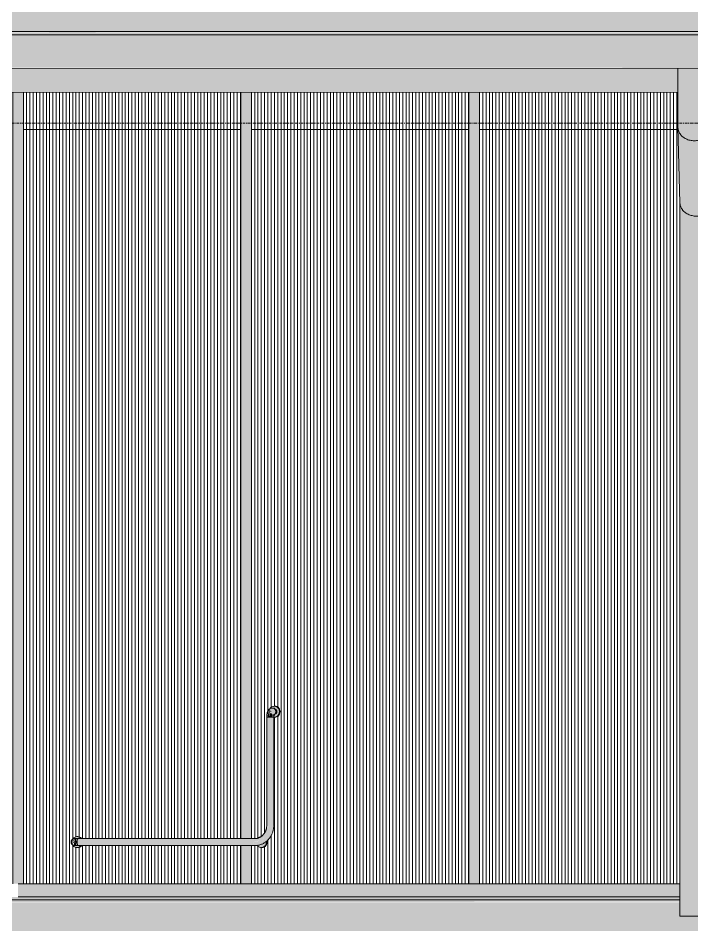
# Model space of a CAD drawing. Header units: millimetres. Extents: x -2361666 to -2009843, y -375 to 29863.
# Drawn here: x -2198443 to -2195371, y 11543 to 15679 of the extents above; entities that cross this region are included whole.
import ezdxf

# ---------------------------------------------------------------- set-up
doc = ezdxf.new("R2010")
doc.units = ezdxf.units.MM
doc.linetypes.add('AEC_Center', pattern=[24, 12, -4, 4, -4])
for name, color, linetype, lineweight in [('A-FLOR-LEVL', 51, 'Continuous', 5), ('A-GENM', 13, 'Continuous', 5), ('A-GLAZ-CURT', 52, 'Continuous', 5), ('A-GLAZ-CWMG', 51, 'Continuous', 5), ('A-ROOF', 132, 'Continuous', 5), ('P-SANR-FIXT', 6, 'Continuous', 5), ('Q-SPCQ', 91, 'Continuous', 5), ('S-BEAM', 12, 'Continuous', 5)]:
    doc.layers.add(name, color=color, linetype=linetype, lineweight=lineweight)

# ---------------------------------------------------------------- blocks, each defined once
blk = doc.blocks.new('Downpipe - L Spreader - Default-V184-SOUTH EAST - PART A')
at = {"layer": 'P-SANR-FIXT'}
for points in [[(-955941.2, 15119.5), (-955913.1, 15124.6), (-955895.4, 15133.2), (-955888, 15137.9), (-955876, 15151), (-955867.7, 15170.5), (-955865.8, 15182.4), (-955867.6, 15449.3), (-956015.8, 15449.3), (-956014, 15170.5), (-956012.4, 15164.1), (-956004.1, 15148.9), (-955994.1, 15137.9), (-955969.5, 15124.8), (-955951.3, 15120.6)], [(-955931.9, 14775.7), (-955903.6, 14780.9), (-955888, 14788.2), (-955876, 14797.1), (-955865.8, 14809.1), (-955859.2, 14822.3), (-955856.6, 14838.6), (-955867.7, 15170.5), (-955869.5, 15164.1), (-955880, 15146.7), (-955895.4, 15133.2), (-955912.5, 15124.8), (-955931.9, 15120.5), (-955941.2, 15119.5), (-955969.5, 15124.8), (-955984.8, 15132), (-955996.7, 15140.8), (-956006.6, 15152.3), (-956014, 15170.5), (-956015.3, 15164.1), (-956004.1, 14822.3), (-955994.1, 14804.2), (-955978.6, 14790), (-955960.6, 14781), (-955951.3, 14777.8)], [(-956006.6, 11582.4), (-955856.6, 11582.4), (-955856.6, 14838.6), (-955859.2, 14822.3), (-955868.4, 14805.3), (-955880, 14793.3), (-955903.6, 14780.9), (-955921.7, 14776.8), (-955941.2, 14776.7), (-955960.6, 14781), (-955969.5, 14784.2), (-955984.8, 14794.1), (-955996.7, 14807.1), (-956004.1, 14822.3), (-956006.6, 14838.6), (-956006.6, 11640.3)]]:
    blk.add_hatch(color=256, dxfattribs=at).paths.add_polyline_path(points)
for p, q in [((-956015.8, 15449.6), (-956015.8, 15182.1)), ((-955865.8, 15182.7), (-955865.8, 15449.6)), ((-956015.8, 15180.7), (-956006.5, 14836.9)), ((-955856.6, 14840.3), (-955865.8, 15184.1)), ((-956006.6, 14838.3), (-956006.6, 11582.4)), ((-955856.6, 11582.4), (-955856.6, 14838.9)), ((-956006.6, 11582.4), (-955856.6, 11582.4))]:
    blk.add_line(p, q, dxfattribs=at)
for points in [[(-955865.8, 15182.4), (-955865.8, 15179.7), (-955866.3, 15174.2), (-955868.2, 15166.1), (-955871.4, 15158.3), (-955875.1, 15152.1), (-955878.6, 15147.4), (-955882.4, 15143), (-955887.9, 15137.8), (-955895.3, 15132.4), (-955903.5, 15127.8), (-955912.3, 15124.1), (-955924.8, 15120.6), (-955941.2, 15118.8), (-955960.8, 15120.9), (-955976, 15126.2), (-955986.9, 15132.4), (-955994.2, 15137.8), (-955999.6, 15143), (-956003.4, 15147.4), (-956006.8, 15152.1), (-956010.4, 15158.3), (-956013.5, 15166.1), (-956015.4, 15174.2), (-956015.8, 15179.7), (-956015.8, 15182.4)], [(-955856.6, 14838.6), (-955856.6, 14835.8), (-955857, 14830.2), (-955859, 14822.3), (-955862.2, 14814.4), (-955865.9, 14808.2), (-955869.4, 14803.6), (-955873.2, 14799.1), (-955878.6, 14794), (-955886.1, 14788.5), (-955894.3, 14783.9), (-955903.1, 14780.3), (-955915.6, 14776.7), (-955931.9, 14774.9), (-955951.5, 14777.1), (-955966.8, 14782.4), (-955977.6, 14788.5), (-955985, 14794), (-955990.4, 14799.1), (-955994.2, 14803.6), (-955997.6, 14808.2), (-956001.2, 14814.4), (-956004.3, 14822.3), (-956006.2, 14830.2), (-956006.6, 14835.8), (-956006.6, 14838.6)]]:
    blk.add_open_spline(points, degree=3, knots=[0, 0, 0, 0, 0.041667, 0.083333, 0.125, 0.166667, 0.1875, 0.208333, 0.25, 0.291667, 0.333333, 0.375, 0.416667, 0.5, 0.583333, 0.666667, 0.708333, 0.75, 0.791667, 0.8125, 0.833333, 0.875, 0.916667, 0.958333, 1, 1, 1, 1], dxfattribs=at)
blk.add_open_spline([(-955856.6, 14840.3), (-955856.6, 14839.9), (-955856.6, 14839.4), (-955856.6, 14838.9)], degree=3, dxfattribs=at)
blk = doc.blocks.new('MulticellPanel_Polycarbonate_Danpal_1040w - Opal-V240-SOUTH EAST - PART A')
at = {"layer": 'A-GENM'}
h = blk.add_hatch(dxfattribs=at)
h.set_pattern_fill('FP_126', color=256, style=0, pattern_type=2)
h.set_pattern_definition([(90, (-956424.266, 13427.169), (-15, 9e-16), [])])
h.paths.add_polyline_path([(-956920, 11730.5), (-956006.6, 11730.5), (-956006.6, 14838.6), (-956015.9, 15170.5), (-956920, 15170.5), (-956920, 11860.5)])
blk.add_line((-956920, 15170.5), (-956015.4, 15170.5), dxfattribs=at)
blk = doc.blocks.new('MulticellPanel_Polycarbonate_Danpal_1040w - Opal-V241-SOUTH EAST - PART A')
at = {"layer": 'A-GENM'}
h = blk.add_hatch(dxfattribs=at)
h.set_pattern_fill('FP_127', color=256, style=0, pattern_type=2)
h.set_pattern_definition([(90, (-957464.266, 13427.169), (-15, 9e-16), [])])
h.paths.add_polyline_path([(-957190.6, 11730.5), (-956968.6, 11730.5), (-956968.6, 15170.5), (-957960, 15170.5), (-957960, 11936.5), (-957932.4, 11938.4), (-957920, 11944.6), (-957913.7, 11946.4), (-957902.3, 11958), (-957895.7, 11969.7), (-957891.7, 11983), (-957890.8, 11995.5), (-957889.2, 12490.5), (-957886.9, 12490.5), (-957885.8, 12504.6), (-957883, 12511), (-957882.2, 12507), (-957879.4, 12511), (-957879.4, 12521.9), (-957877, 12528), (-957868.4, 12537.1), (-957862.7, 12539.6), (-957850.5, 12539.6), (-957844.8, 12537.1), (-957836.1, 12528), (-957833.7, 12521.3), (-957834.6, 12507.5), (-957839.9, 12497.8), (-957850.5, 12491.3), (-957858.8, 12490.5), (-957859.7, 11995.5), (-957865, 11961.9), (-957875.9, 11942.9), (-957890.5, 11926.7), (-957893.3, 11922.4), (-957893.3, 11914), (-957895.7, 11908), (-957904.3, 11898.8), (-957910, 11896.3), (-957923.2, 11896.8), (-957928, 11898.8), (-957936.6, 11906), (-957960, 11904.5), (-957960, 11730.5), (-957679, 11730.5)])
h.paths.add_polyline_path([(-957912.7, 11944.6), (-957908.4, 11946.8), (-957910, 11946.3)])
h.paths.add_polyline_path([(-957870.3, 12490.5), (-957868.4, 12491.5), (-957870.5, 12494), (-957871.8, 12490.5)])
blk.add_line((-957960, 15170.5), (-956968.6, 15170.5), dxfattribs=at)
blk = doc.blocks.new('MulticellPanel_Polycarbonate_Danpal_1040w - Premium Purple-V242-SOUTH EAST - PART A')
at = {"layer": 'A-GENM'}
h = blk.add_hatch(dxfattribs=at)
h.set_pattern_fill('FP_128', color=256, style=0, pattern_type=2)
h.set_pattern_definition([(90, (-958504.266, 13427.169), (-15, 9e-16), [])])
h.paths.add_polyline_path([(-958008.6, 11730.5), (-958008.6, 11904.5), (-958739, 11902.8), (-958750.4, 11896.2), (-958761.9, 11896.3), (-958772.5, 11902.8), (-958778.6, 11914), (-958778.6, 11926.9), (-958772.5, 11938.2), (-958761.9, 11944.6), (-958748.8, 11944.2), (-958739, 11938.2), (-958735.3, 11936.5), (-958008.6, 11936.5), (-958008.6, 15170.5), (-959000, 15170.5), (-959000, 11730.5), (-958167.5, 11730.5)])
h.paths.add_polyline_path([(-958755.8, 11904.5), (-958755.8, 11906.6), (-958755.6, 11908.8), (-958758.3, 11908.9), (-958761.8, 11909.2), (-958762.5, 11912), (-958767.5, 11910.5), (-958761.9, 11906), (-958759.7, 11905)])
h.paths.add_polyline_path([(-958754.9, 11909.5), (-958755.6, 11912.4), (-958758.3, 11910.7), (-958755.1, 11909.5)])
h.paths.add_polyline_path([(-958770.4, 11916.5), (-958767.6, 11920.5), (-958770.9, 11920.5), (-958770.4, 11916.8)])
h.paths.add_polyline_path([(-958763.7, 11928.8), (-958759.7, 11926.4), (-958754.4, 11930.8), (-958754.9, 11934.3), (-958765.7, 11932.4), (-958763.3, 11932), (-958761.8, 11930.9), (-958763.3, 11929.2)])
h.paths.add_polyline_path([(-958770.6, 11923), (-958766.5, 11930.2), (-958768.7, 11928.8), (-958770.4, 11924.6)])
blk.add_line((-959000, 15170.5), (-958008.6, 15170.5), dxfattribs=at)
blk = doc.blocks.new('Rectangular Mullion - Frame_Framed Facade_Danpal_DPANMF BT1-V263-SOUTH EAST - PART A')
at = {"layer": 'A-GLAZ-CWMG'}
blk.add_hatch(color=256, dxfattribs=at).paths.add_polyline_path([(-956661.6, 11670.5), (-956006.6, 11670.5), (-956006.6, 11730.5), (-956944.3, 11730.5), (-956944.3, 11670.5), (-956664.2, 11670.5)])
for p, q in [((-956944.3, 11730.5), (-956006.5, 11730.5)), ((-956944.3, 11670.5), (-956006.5, 11670.5))]:
    blk.add_line(p, q, dxfattribs=at)
blk = doc.blocks.new('Rectangular Mullion - Frame_Framed Facade_Danpal_DPANMF BT1-V225-SOUTH EAST - PART A')
at = {"layer": 'A-GLAZ-CWMG'}
blk.add_hatch(color=256, dxfattribs=at).paths.add_polyline_path([(-916284.3, 11670.5), (-915344.3, 11670.5), (-915344.3, 11730.5), (-916384.3, 11730.5), (-916384.3, 11670.5), (-916375.4, 11670.5)])
for p, q in [((-916384.3, 11730.5), (-915344.3, 11730.5)), ((-916384.3, 11670.5), (-915344.3, 11670.5))]:
    blk.add_line(p, q, dxfattribs=at)
blk = doc.blocks.new('Rectangular Mullion - Mullion_FramedFacade_Danpal_DPAEC50-2881307-SOUTH EAST - PART A')
at = {"layer": 'A-GLAZ-CWMG'}
blk.add_hatch(color=256, dxfattribs=at).paths.add_polyline_path([(-915335.4, 11730.5), (-915320, 11730.5), (-915320, 15170.5), (-915368.6, 15170.5), (-915368.6, 11730.5), (-915344.3, 11730.5)])
for p, q in [((-915368.6, 11730.5), (-915368.6, 15170.5)), ((-915320, 15170.5), (-915320, 11730.5))]:
    blk.add_line(p, q, dxfattribs=at)
blk = doc.blocks.new('Rectangular Mullion - Mullion_FramedFacade_Danpal_DPAEC50-V271-SOUTH EAST - PART A')
at = {"layer": 'A-GLAZ-CWMG'}
h = blk.add_hatch(color=256, dxfattribs=at)
h.paths.add_polyline_path([(-957975.4, 11730.5), (-957960, 11730.5), (-957960, 11904.5), (-958008.6, 11904.5), (-958008.6, 11730.5), (-957984.3, 11730.5)])
h.paths.add_polyline_path([(-957960, 11936.5), (-957960, 15170.5), (-958008.6, 15170.5), (-958008.6, 11936.5), (-957975.4, 11936.5)])
for p, q in [((-958008.6, 11936.4), (-958008.6, 15170.5)), ((-957960, 15170.5), (-957960, 11936.5)), ((-958008.6, 11730.5), (-958008.6, 11904.5)), ((-957960, 11904.5), (-957960, 11730.5))]:
    blk.add_line(p, q, dxfattribs=at)
blk = doc.blocks.new('A_SPECIALTY_GRABRAIL_PWD 90DEG - PWD-90DEG-DISCONTINUOUS BACKRAIL-1272208-SOUTH EAST - PART A')
at = {"layer": 'Q-SPCQ'}
h = blk.add_hatch(color=256, dxfattribs=at)
h.paths.add_polyline_path([(-958755.8, 11895.5), (-958743.9, 11898.8), (-958740.6, 11904.5), (-958763.3, 11906.6), (-958773.9, 11914.3), (-958770.6, 11917.8), (-958770.1, 11925.4), (-958765.7, 11932.4), (-958759.7, 11935.9), (-958739.7, 11936.5), (-958739, 11938.2), (-958749.6, 11944.6), (-958761.9, 11944.6), (-958772.5, 11938.2), (-958778.6, 11926.9), (-958778.6, 11914), (-958772.5, 11902.8), (-958761.9, 11896.3)])
h.paths.add_polyline_path([(-957910, 11896.3), (-957904.1, 11899.1), (-957895.7, 11908), (-957893.3, 11917.8), (-957895.2, 11923.2), (-957911.3, 11913.4), (-957932.9, 11904), (-957923.2, 11896.8), (-957922.3, 11896.3)])
h.paths.add_polyline_path([(-957934.5, 11935.1), (-957916.9, 11944.6), (-957924.4, 11943.3), (-957934.5, 11935.2)])
h.paths.add_polyline_path([(-957871, 12507), (-957874, 12512.1), (-957871.8, 12511.8), (-957871, 12507.1)])
h.paths.add_polyline_path([(-957862.7, 12491.3), (-957850.5, 12491.3), (-957839.4, 12498.7), (-957833.7, 12509), (-957833.7, 12521.9), (-957839.9, 12531.9), (-957844.8, 12537.1), (-957850.5, 12539.6), (-957862.7, 12539.6), (-957868.4, 12537.1), (-957877, 12528), (-957879.4, 12521.3), (-957878, 12510.6), (-957874.9, 12505.9), (-957866.8, 12506.3), (-957864.4, 12499.6), (-957866.8, 12497.8), (-957864.3, 12492.3)])
h.paths.add_polyline_path([(-957849, 12501.6), (-957859.1, 12501.6), (-957853.6, 12507.5), (-957851.5, 12515.5), (-957853.6, 12523.5), (-957856, 12529.3), (-957849, 12529.3), (-957842.6, 12521.3), (-957841.8, 12513), (-957843.5, 12507.5), (-957845.9, 12504.2)])
h.paths.add_polyline_path([(-957872.2, 12514.5), (-957874.9, 12519.3), (-957871, 12519.6), (-957868.6, 12517.2), (-957871.8, 12514.8)])
for points in [[(-957883.6, 11995.5), (-957880, 11995.5), (-957880, 12490.5), (-957890.8, 12490.5), (-957889.2, 11995.5), (-957883.8, 11995.5)], [(-957880, 12490.5), (-957880, 12509.2), (-957882.2, 12507), (-957884.1, 12510.1), (-957887.3, 12497.2), (-957886.9, 12490.5), (-957883.8, 12490.5)], [(-957858.8, 11995.5), (-957859.7, 12490.5), (-957880, 12490.5), (-957880, 11995.5), (-957859.7, 11995.5)], [(-957856, 12501.6), (-957846.6, 12503.5), (-957843.5, 12507.5), (-957841.4, 12515.5), (-957843.5, 12523.5), (-957849, 12529.3), (-957859.1, 12529.3), (-957852.7, 12521.3), (-957851.7, 12514.1), (-957853.6, 12507.5), (-957859.1, 12501.6)], [(-957947.1, 11905), (-957923.2, 11908.6), (-957900.8, 11918.9), (-957879.6, 11937.9), (-957865.4, 11961), (-957861.8, 11973.1), (-957861.8, 11995.5), (-957880, 11995.5), (-957886.9, 11964.4), (-957904.3, 11940), (-957929.5, 11925), (-957950.9, 11919.8), (-957948.3, 11906.6)], [(-958768.9, 11920.5), (-958755.6, 11920.5), (-958755.6, 11928.2), (-958762.1, 11926), (-958764.1, 11928.5), (-958770.9, 11920.5), (-958769.9, 11920.5)], [(-958763.7, 11928.8), (-958763.3, 11932), (-958766.5, 11930.2)], [(-957993.1, 11920.5), (-957950.9, 11920.5), (-957948.3, 11934.3), (-957949.4, 11936.5), (-958753, 11934.3), (-958755.4, 11924.6), (-958755.6, 11920.5), (-958008.6, 11920.5)], [(-958754.3, 11930.6), (-958755.6, 11934.3), (-958755.6, 11932.1), (-958754.4, 11930.8)], [(-957949.4, 11904.5), (-957948.3, 11906.6), (-957950.7, 11916.3), (-957950.9, 11920.5), (-958755.6, 11920.5), (-958753, 11906.6), (-958750.4, 11904.5), (-957950.2, 11904.5)], [(-958754, 11906.6), (-958753.9, 11908.8), (-958755.8, 11908.7), (-958754.9, 11906.6)]]:
    blk.add_hatch(color=256, dxfattribs=at).paths.add_polyline_path(points)
h = blk.add_hatch(color=256, dxfattribs=at)
h.paths.add_polyline_path([(-957871, 12507), (-957874, 12512.1), (-957874.9, 12511.1), (-957871.5, 12507.5)])
h.paths.add_polyline_path([(-957880, 12490.5), (-957871.5, 12491.3), (-957870.3, 12494.7), (-957866.8, 12490.5), (-957865.1, 12492.8), (-957866.4, 12498.1), (-957864.4, 12501.8), (-957868.4, 12507.1), (-957875.9, 12507.5), (-957878.2, 12511), (-957879.9, 12491.3)])
h.paths.add_polyline_path([(-957872.2, 12514.5), (-957868.6, 12517.2), (-957872.6, 12521.2), (-957874.9, 12517.5), (-957872.6, 12515)])
h = blk.add_hatch(color=256, dxfattribs=at)
h.paths.add_polyline_path([(-957950.9, 11920.5), (-957919.6, 11929.2), (-957899.9, 11944.6), (-957894.1, 11953.6), (-957886.9, 11964.4), (-957885.4, 11966.8), (-957885.4, 11973.9), (-957883.5, 11977.2), (-957881.7, 11995.5), (-957890.5, 11995.5), (-957893.6, 11974.9), (-957902.3, 11958), (-957913.7, 11946.4), (-957929, 11937.6), (-957933, 11937.9), (-957948.3, 11934.3), (-957950.7, 11924.6)])
h.paths.add_polyline_path([(-957914.8, 11940.9), (-957912.7, 11944.6), (-957913.9, 11941.7)])
h = blk.add_hatch(color=256, dxfattribs=at)
h.paths.add_polyline_path([(-958761.9, 11908.8), (-958758.3, 11910.7), (-958760.9, 11911.7), (-958761.9, 11908.8)])
h.paths.add_polyline_path([(-958754.9, 11912.5), (-958756.4, 11917), (-958762.5, 11920.5), (-958768.9, 11918.5), (-958769.9, 11913.4), (-958765.4, 11914), (-958762.5, 11915.7), (-958755.2, 11912.6)])
h = blk.add_hatch(color=256, dxfattribs=at)
h.paths.add_polyline_path([(-958760.9, 11911.7), (-958758.5, 11914), (-958762.5, 11915.7), (-958765.5, 11912.5), (-958761.9, 11911.8)])
h.paths.add_polyline_path([(-958755.4, 11916.3), (-958755.6, 11920.5), (-958761.8, 11920.3), (-958755.6, 11916.4)])
for p, q in [((-957853.3, 12531.5), (-957866.7, 12531.5)), ((-957853.3, 12540.5), (-957856.6, 12540.5)), ((-957890.8, 12490.5), (-957890.8, 11995.5)), ((-957890.8, 12490.5), (-957880, 12490.5)), ((-957880, 12490.5), (-957890.8, 12490.5)), ((-957880, 12490.5), (-957858.8, 12490.5)), ((-957858.8, 12490.5), (-957880, 12490.5)), ((-957866.7, 12499.5), (-957853.3, 12499.5)), ((-957858.8, 11995.5), (-957858.8, 12490.5)), ((-957856.6, 12490.5), (-957853.3, 12490.5)), ((-958752.5, 11936.5), (-958765.9, 11936.5)), ((-958755.8, 11936.5), (-958765.9, 11936.5)), ((-958752.5, 11945.5), (-958755.8, 11945.5)), ((-957945.7, 11936.5), (-958750.4, 11936.5)), ((-958765.9, 11904.5), (-958752.5, 11904.5)), ((-958765.9, 11904.5), (-958755.8, 11904.5)), ((-958755.8, 11895.5), (-958752.5, 11895.5)), ((-958750.4, 11904.5), (-957945.7, 11904.5)), ((-957916.1, 11895.5), (-957912.9, 11895.5))]:
    blk.add_line(p, q, dxfattribs=at)
at = {"layer": 'Q-SPCQ', "flags": 128}
for points in [[(-957866.7, 12531.5), (-957868.9, 12531.3), (-957871.1, 12530.9), (-957873.2, 12530.3), (-957875.1, 12529.5), (-957876.7, 12528.6), (-957878.2, 12527.5), (-957879.5, 12526.5), (-957880.6, 12525.4), (-957881.6, 12524.3), (-957882.5, 12523.3), (-957883.3, 12522.2), (-957884, 12521.1), (-957884.6, 12520.1), (-957885.2, 12519), (-957885.7, 12518), (-957886.2, 12516.9), (-957886.6, 12515.9), (-957887, 12514.8), (-957887.4, 12513.8), (-957887.8, 12512.7), (-957888.1, 12511.6), (-957888.4, 12510.6), (-957888.7, 12509.5), (-957888.9, 12508.4), (-957889.2, 12507.3), (-957889.4, 12506.1), (-957889.6, 12505), (-957889.8, 12503.9), (-957890, 12502.7), (-957890.1, 12501.5), (-957890.3, 12500.4), (-957890.4, 12499.2), (-957890.5, 12498), (-957890.6, 12496.8), (-957890.7, 12495.6), (-957890.7, 12494.4), (-957890.8, 12493.2), (-957890.8, 12492), (-957890.8, 12490.8), (-957890.8, 12490.5)], [(-957856.8, 12504.3), (-957856.8, 12504.2), (-957856.9, 12504.1), (-957856.9, 12504), (-957857, 12503.8), (-957857.1, 12503.5), (-957857.2, 12503.1), (-957857.3, 12502.8), (-957857.5, 12502.3), (-957857.6, 12501.9), (-957857.7, 12501.4), (-957857.8, 12500.8), (-957857.9, 12500.3), (-957858.1, 12499.6), (-957858.2, 12499), (-957858.3, 12498.4), (-957858.4, 12497.7), (-957858.4, 12497), (-957858.5, 12496.2), (-957858.6, 12495.5), (-957858.7, 12494.8), (-957858.7, 12494), (-957858.7, 12493.2), (-957858.8, 12492.4), (-957858.8, 12491.6), (-957858.8, 12490.9), (-957858.8, 12490.5)], [(-957945.7, 11904.5), (-957942.2, 11904.5), (-957938.7, 11904.8), (-957935.2, 11905.1), (-957931.7, 11905.7), (-957928.3, 11906.3), (-957924.9, 11907.1), (-957921.5, 11908.1), (-957918.1, 11909.2), (-957914.8, 11910.4), (-957911.6, 11911.8), (-957908.4, 11913.3), (-957905.3, 11914.9), (-957902.2, 11916.7), (-957899.2, 11918.6), (-957896.3, 11920.6), (-957893.5, 11922.7), (-957890.7, 11925), (-957888.1, 11927.4), (-957885.5, 11929.8), (-957883.1, 11932.4), (-957880.7, 11935.1), (-957878.5, 11937.8), (-957876.3, 11940.7), (-957874.3, 11943.6), (-957872.4, 11946.6), (-957870.6, 11949.7), (-957868.9, 11952.9), (-957867.3, 11956.1), (-957865.9, 11959.4), (-957864.6, 11962.8), (-957863.4, 11966.2), (-957862.4, 11969.6), (-957861.5, 11973.1), (-957860.7, 11976.6), (-957860, 11980.2), (-957859.5, 11983.7), (-957859.2, 11987.3), (-957858.9, 11990.9), (-957858.8, 11994.5), (-957858.8, 11995.5)], [(-957890.8, 11995.5), (-957890.8, 11993.1), (-957891, 11990.7), (-957891.2, 11988.3), (-957891.5, 11985.9), (-957891.9, 11983.6), (-957892.4, 11981.3), (-957893, 11978.9), (-957893.7, 11976.7), (-957894.4, 11974.4), (-957895.3, 11972.2), (-957896.2, 11970), (-957897.2, 11967.9), (-957898.2, 11965.8), (-957899.4, 11963.8), (-957900.6, 11961.8), (-957901.9, 11959.9), (-957903.3, 11958), (-957904.7, 11956.2), (-957906.2, 11954.5), (-957907.8, 11952.8), (-957909.4, 11951.2), (-957911.1, 11949.7), (-957912.8, 11948.3), (-957914.6, 11946.9), (-957916.4, 11945.6), (-957918.3, 11944.4), (-957920.2, 11943.3), (-957922.1, 11942.2), (-957924.1, 11941.2), (-957926.1, 11940.4), (-957928.1, 11939.6), (-957930.2, 11938.9), (-957932.3, 11938.3), (-957934.4, 11937.7), (-957936.5, 11937.3), (-957938.7, 11937), (-957940.8, 11936.7), (-957943, 11936.5), (-957945.1, 11936.5), (-957945.7, 11936.5)], [(-958783.2, 11920.5), (-958783.2, 11921.1), (-958783.2, 11921.8), (-958783.1, 11922.4), (-958783, 11923), (-958782.9, 11923.7), (-958782.8, 11924.3), (-958782.6, 11924.9), (-958782.4, 11925.5), (-958782.2, 11926.1), (-958781.9, 11926.7), (-958781.7, 11927.3), (-958781.4, 11927.9), (-958781.1, 11928.4), (-958780.8, 11929), (-958780.4, 11929.5), (-958780, 11930), (-958779.7, 11930.5), (-958779.2, 11931), (-958778.8, 11931.5), (-958778.4, 11932), (-958777.9, 11932.4), (-958777.4, 11932.8), (-958776.9, 11933.2), (-958776.4, 11933.6), (-958775.9, 11933.9), (-958775.3, 11934.3), (-958774.8, 11934.6), (-958774.2, 11934.9), (-958773.6, 11935.1), (-958773, 11935.4), (-958772.4, 11935.6), (-958771.8, 11935.8), (-958771.2, 11936), (-958770.6, 11936.1), (-958769.9, 11936.2), (-958769.3, 11936.3), (-958768.7, 11936.4), (-958768, 11936.5), (-958767.4, 11936.5), (-958767.2, 11936.5)], [(-958783.2, 11920.5), (-958783.2, 11921.1), (-958783.2, 11921.8), (-958783.1, 11922.4), (-958783, 11923), (-958782.9, 11923.7), (-958782.8, 11924.3), (-958782.6, 11924.9), (-958782.4, 11925.5), (-958782.2, 11926.1), (-958781.9, 11926.7), (-958781.7, 11927.3), (-958781.4, 11927.9), (-958781.1, 11928.4), (-958780.8, 11929), (-958780.4, 11929.5), (-958780, 11930), (-958779.7, 11930.5), (-958779.2, 11931), (-958778.8, 11931.5), (-958778.4, 11932), (-958777.9, 11932.4), (-958777.4, 11932.8), (-958776.9, 11933.2), (-958776.4, 11933.6), (-958775.9, 11933.9), (-958775.3, 11934.3), (-958774.8, 11934.6), (-958774.2, 11934.9), (-958773.6, 11935.1), (-958773, 11935.4), (-958772.4, 11935.6), (-958771.8, 11935.8), (-958771.2, 11936), (-958770.6, 11936.1), (-958769.9, 11936.2), (-958769.3, 11936.3), (-958768.7, 11936.4), (-958768, 11936.5), (-958767.4, 11936.5), (-958767.2, 11936.5)], [(-958767.2, 11904.5), (-958767.9, 11904.5), (-958768.5, 11904.5), (-958769.1, 11904.6), (-958769.8, 11904.7), (-958770.4, 11904.8), (-958771, 11904.9), (-958771.6, 11905.1), (-958772.2, 11905.3), (-958772.8, 11905.5), (-958773.4, 11905.7), (-958774, 11906), (-958774.6, 11906.3), (-958775.2, 11906.6), (-958775.7, 11906.9), (-958776.2, 11907.3), (-958776.8, 11907.6), (-958777.3, 11908), (-958777.8, 11908.4), (-958778.2, 11908.9), (-958778.7, 11909.3), (-958779.1, 11909.8), (-958779.5, 11910.3), (-958779.9, 11910.8), (-958780.3, 11911.3), (-958780.7, 11911.8), (-958781, 11912.4), (-958781.3, 11912.9), (-958781.6, 11913.5), (-958781.9, 11914.1), (-958782.1, 11914.7), (-958782.3, 11915.3), (-958782.5, 11915.9), (-958782.7, 11916.5), (-958782.9, 11917.1), (-958783, 11917.8), (-958783.1, 11918.4), (-958783.1, 11919), (-958783.2, 11919.7), (-958783.2, 11920.3), (-958783.2, 11920.5)], [(-958767.2, 11904.5), (-958767.9, 11904.5), (-958768.5, 11904.5), (-958769.1, 11904.6), (-958769.8, 11904.7), (-958770.4, 11904.8), (-958771, 11904.9), (-958771.6, 11905.1), (-958772.2, 11905.3), (-958772.8, 11905.5), (-958773.4, 11905.7), (-958774, 11906), (-958774.6, 11906.3), (-958775.2, 11906.6), (-958775.7, 11906.9), (-958776.2, 11907.3), (-958776.8, 11907.6), (-958777.3, 11908), (-958777.8, 11908.4), (-958778.2, 11908.9), (-958778.7, 11909.3), (-958779.1, 11909.8), (-958779.5, 11910.3), (-958779.9, 11910.8), (-958780.3, 11911.3), (-958780.7, 11911.8), (-958781, 11912.4), (-958781.3, 11912.9), (-958781.6, 11913.5), (-958781.9, 11914.1), (-958782.1, 11914.7), (-958782.3, 11915.3), (-958782.5, 11915.9), (-958782.7, 11916.5), (-958782.9, 11917.1), (-958783, 11917.8), (-958783.1, 11918.4), (-958783.1, 11919), (-958783.2, 11919.7), (-958783.2, 11920.3), (-958783.2, 11920.5)], [(-958767.2, 11936.5), (-958767.2, 11936.5), (-958767.1, 11936.5), (-958767, 11936.5), (-958766.9, 11936.5), (-958766.7, 11936.5), (-958766.5, 11936.5), (-958766.2, 11936.5), (-958765.9, 11936.5), (-958765.9, 11936.5)], [(-958750.4, 11936.5), (-958751.3, 11936.5), (-958752.2, 11936.5), (-958753.1, 11936.5), (-958754, 11936.5), (-958754.9, 11936.5), (-958755.7, 11936.5), (-958756.6, 11936.5), (-958757.4, 11936.5), (-958758.2, 11936.5), (-958758.9, 11936.5), (-958759.6, 11936.5), (-958760.3, 11936.5), (-958761, 11936.5), (-958761.7, 11936.5), (-958762.3, 11936.5), (-958762.9, 11936.5), (-958763.4, 11936.5), (-958763.9, 11936.5), (-958764.4, 11936.5), (-958764.8, 11936.5), (-958765.2, 11936.5), (-958765.6, 11936.5), (-958766, 11936.5), (-958766.2, 11936.5), (-958766.5, 11936.5), (-958766.7, 11936.5), (-958766.9, 11936.5), (-958767, 11936.5), (-958767.1, 11936.5), (-958767.2, 11936.5), (-958767.2, 11936.5)], [(-958767.2, 11936.5), (-958767.2, 11936.5), (-958767.1, 11936.5), (-958767, 11936.5), (-958766.9, 11936.5), (-958766.7, 11936.5), (-958766.5, 11936.5), (-958766.2, 11936.5), (-958765.9, 11936.5), (-958765.9, 11936.5)], [(-958750.4, 11936.5), (-958751.3, 11936.5), (-958752.2, 11936.5), (-958753.1, 11936.5), (-958754, 11936.5), (-958754.9, 11936.5), (-958755.7, 11936.5), (-958756.6, 11936.5), (-958757.4, 11936.5), (-958758.2, 11936.5), (-958758.9, 11936.5), (-958759.6, 11936.5), (-958760.3, 11936.5), (-958761, 11936.5), (-958761.7, 11936.5), (-958762.3, 11936.5), (-958762.9, 11936.5), (-958763.4, 11936.5), (-958763.9, 11936.5), (-958764.4, 11936.5), (-958764.8, 11936.5), (-958765.2, 11936.5), (-958765.6, 11936.5), (-958766, 11936.5), (-958766.2, 11936.5), (-958766.5, 11936.5), (-958766.7, 11936.5), (-958766.9, 11936.5), (-958767, 11936.5), (-958767.1, 11936.5), (-958767.2, 11936.5), (-958767.2, 11936.5)], [(-958767.2, 11904.5), (-958767.2, 11904.5), (-958767.1, 11904.5), (-958767, 11904.5), (-958766.9, 11904.5), (-958766.7, 11904.5), (-958766.5, 11904.5), (-958766.2, 11904.5), (-958765.9, 11904.5), (-958765.6, 11904.5), (-958765.2, 11904.5), (-958764.8, 11904.5), (-958764.4, 11904.5), (-958763.9, 11904.5), (-958763.4, 11904.5), (-958762.8, 11904.5), (-958762.3, 11904.5), (-958761.7, 11904.5), (-958761, 11904.5), (-958760.3, 11904.5), (-958759.6, 11904.5), (-958758.9, 11904.5), (-958758.1, 11904.5), (-958757.4, 11904.5), (-958756.6, 11904.5), (-958755.7, 11904.5), (-958754.9, 11904.5), (-958754, 11904.5), (-958753.1, 11904.5), (-958752.2, 11904.5), (-958751.3, 11904.5), (-958750.4, 11904.5)], [(-958765.9, 11904.5), (-958766.2, 11904.5), (-958766.4, 11904.5), (-958766.7, 11904.5), (-958766.8, 11904.5), (-958767, 11904.5), (-958767.1, 11904.5), (-958767.2, 11904.5), (-958767.2, 11904.5)], [(-958767.2, 11904.5), (-958767.2, 11904.5), (-958767.1, 11904.5), (-958767, 11904.5), (-958766.9, 11904.5), (-958766.7, 11904.5), (-958766.5, 11904.5), (-958766.2, 11904.5), (-958765.9, 11904.5), (-958765.6, 11904.5), (-958765.2, 11904.5), (-958764.8, 11904.5), (-958764.4, 11904.5), (-958763.9, 11904.5), (-958763.4, 11904.5), (-958762.8, 11904.5), (-958762.3, 11904.5), (-958761.7, 11904.5), (-958761, 11904.5), (-958760.3, 11904.5), (-958759.6, 11904.5), (-958758.9, 11904.5), (-958758.1, 11904.5), (-958757.4, 11904.5), (-958756.6, 11904.5), (-958755.7, 11904.5), (-958754.9, 11904.5), (-958754, 11904.5), (-958753.1, 11904.5), (-958752.2, 11904.5), (-958751.3, 11904.5), (-958750.4, 11904.5)], [(-958765.9, 11904.5), (-958766.2, 11904.5), (-958766.4, 11904.5), (-958766.7, 11904.5), (-958766.8, 11904.5), (-958767, 11904.5), (-958767.1, 11904.5), (-958767.2, 11904.5), (-958767.2, 11904.5)]]:
    blk.add_lwpolyline(points, dxfattribs=at)
at = {"layer": 'Q-SPCQ'}
for centre, major_axis, ratio, start_param, end_param in [((-957856.6, 12515.5), (0, 25), 0.945516, 4.712389, 7.853982), ((-957853.3, 12515.5), (0, 25), 0.945516, 4.712389, 6.544985), ((-957856.6, 12515.5), (0, 25), 0.945516, 1.570796, 1.803649), ((-957856.6, 12515.5), (0, 25), 0.945516, 2.879793, 4.712389), ((-957853.3, 12515.5), (0, 25), 0.945516, 2.879793, 4.712389), ((-958755.8, 11920.5), (0, 25), 0.945516, 5.497787, 7.853982), ((-958755.8, 11920.5), (0, 25), 0.945516, 1.570796, 3.926991), ((-958755.8, 11920.5), (0, 16), 0.945516, 1.570796, 1.82286), ((-958755.8, 11920.5), (0, 16), 0.945516, 1.047198, 1.308997), ((-958755.8, 11920.5), (0, 16), 0.945516, 2.094395, 3.403392), ((-958755.8, 11920.5), (0, 16), 0.945516, 6.021386, 7.068583), ((-958752.5, 11920.5), (0, 16), 0.945516, 2.094395, 2.879793), ((-958752.5, 11920.5), (0, 16), 0.945516, 0.261799, 0.760977), ((-958750.4, 11920.5), (0, 16), 0.325575, 0, 1.570796), ((-958750.4, 11920.5), (0, 16), 0.325575, 0, 1.570796), ((-958750.4, 11920.5), (0, 16), 0.325575, 0, 1.570796), ((-958750.4, 11920.5), (0, 16), 0.325575, 1.570796, 3.141593), ((-958750.4, 11920.5), (0, 16), 0.325575, 1.570796, 3.141593), ((-958750.4, 11920.5), (0, 16), 0.325575, 1.570796, 3.141593), ((-958752.5, 11920.5), (0, 25), 0.945516, 5.497787, 6.283185), ((-957916.1, 11920.5), (0, 25), 0.945516, 2.188568, 4.712389), ((-957916.1, 11920.5), (0, 25), 0.945516, 0, 0.785398), ((-957912.9, 11920.5), (0, 25), 0.945516, 0.110481, 0.261799), ((-957912.9, 11920.5), (0, 25), 0.945516, 2.879793, 4.712389), ((-957916.1, 11920.5), (0, 25), 0.945516, 4.712389, 4.886896), ((-957912.9, 11920.5), (0, 25), 0.945516, 4.712389, 4.974188), ((-958752.5, 11920.5), (0, 25), 0.945516, 3.141593, 3.926991)]:
    blk.add_ellipse(centre, major_axis=major_axis, ratio=ratio, start_param=start_param, end_param=end_param, dxfattribs=at)
blk = doc.blocks.new('Roofs 1 - Roofs 1-2640243-SOUTH EAST - PART A')
at = {"layer": 'A-ROOF'}
for points in [[(-913424.6, 15584.3), (-913424.5, 15595.9), (-973252.8, 15618.8), (-973251.1, 15609), (-913475.9, 15584.3)], [(-913426.2, 15434.3), (-913424.6, 15584.3), (-973252.8, 15608.6), (-973251.1, 15459.1), (-913426.9, 15434.3)], [(-913424.5, 15595.9), (-913424.5, 15599.5), (-973252.7, 15624.2), (-973251.1, 15620.7), (-913475.9, 15595.9)], [(-913426.2, 15431.7), (-913426.9, 15434.3), (-973252, 15456.8), (-973251.1, 15456.5), (-913426.9, 15431.7)]]:
    blk.add_hatch(color=256, dxfattribs=at).paths.add_polyline_path(points)
for p, q in [((-913423.9, 15584.3), (-973252.8, 15609)), ((-913423.9, 15599.5), (-973252.7, 15624.2)), ((-973251.9, 15456.5), (-913423.9, 15431.7))]:
    blk.add_line(p, q, dxfattribs=at)
blk = doc.blocks.new('Structural Framing 61 - Structural Framing 1-2879215-SOUTH EAST - PART A')
at = {"layer": 'S-BEAM'}
h = blk.add_hatch(color=256, dxfattribs=at)
h.paths.add_polyline_path([(-943514.5, 11657.8), (-940350.1, 11657.8), (-940350.1, 11670.5), (-945463.8, 11670.5), (-945463.8, 11657.8), (-944002.9, 11657.8)])
h.paths.add_polyline_path([(-913427.4, 11657.8), (-913427.4, 11670.5), (-914266.4, 11670.5), (-914266.4, 11657.8), (-913475.9, 11657.8)])
h.paths.add_polyline_path([(-972820.4, 11657.8), (-971535.7, 11657.8), (-971535.7, 11670.5), (-972973.1, 11670.5), (-972973.1, 11657.8)])
h.paths.add_polyline_path([(-914416.4, 11657.8), (-914416.4, 11670.5), (-918448.2, 11670.5), (-918448.2, 11657.8), (-914452.7, 11657.8)])
h.paths.add_polyline_path([(-971385.7, 11657.8), (-966454, 11657.8), (-966454, 11670.5), (-971385.7, 11670.5)])
h.paths.add_polyline_path([(-918598.2, 11657.8), (-918598.2, 11670.5), (-922668.2, 11670.5), (-922668.2, 11657.8), (-918604.4, 11657.8)])
h.paths.add_polyline_path([(-966304, 11657.8), (-961261.2, 11657.8), (-961261.2, 11670.5), (-966304, 11670.5)])
h.paths.add_polyline_path([(-922818.2, 11657.8), (-922818.2, 11670.5), (-926816.1, 11670.5), (-926816.1, 11657.8), (-923000.3, 11657.8)])
h.paths.add_polyline_path([(-961111.2, 11657.8), (-956006.6, 11657.8), (-956006.6, 11670.5), (-961111.2, 11670.5)])
h.paths.add_polyline_path([(-926966.1, 11657.8), (-926966.1, 11670.5), (-930872.1, 11670.5), (-930872.1, 11657.8), (-927396.2, 11657.8)])
h.paths.add_polyline_path([(-931022.1, 11657.8), (-931022.1, 11670.5), (-934972, 11670.5), (-934972, 11657.8), (-931059.4, 11657.8)])
h.paths.add_polyline_path([(-955856.6, 11657.8), (-950786.6, 11657.8), (-950786.6, 11670.5), (-955856.6, 11670.5)])
h.paths.add_polyline_path([(-935122, 11657.8), (-935122, 11670.5), (-940200.1, 11670.5), (-940200.1, 11657.8), (-935211.1, 11657.8)])
h.paths.add_polyline_path([(-950636.6, 11657.8), (-945613.8, 11657.8), (-945613.8, 11670.5), (-950636.6, 11670.5)])
h = blk.add_hatch(color=256, dxfattribs=at)
h.paths.add_polyline_path([(-942537.6, 11646.4), (-940350.1, 11647.8), (-940350.1, 11657.8), (-945463.8, 11656.3), (-945463.8, 11646.4), (-943026, 11646.4)])
h.paths.add_polyline_path([(-931792.1, 11646.4), (-931022.1, 11647.3), (-931022.1, 11657.8), (-934972, 11656.3), (-934972, 11646.4), (-931975.4, 11646.4)])
h.paths.add_polyline_path([(-913427.4, 11646.4), (-913427.4, 11657.8), (-914266.4, 11656.3), (-914266.4, 11646.4), (-913475.9, 11646.4)])
h.paths.add_polyline_path([(-972973.1, 11646.4), (-971535.7, 11646.4), (-971535.7, 11657.8), (-972973.1, 11656.3), (-972973.1, 11649.4)])
h.paths.add_polyline_path([(-971385.7, 11646.4), (-966454, 11646.4), (-966454, 11657.8), (-971385.7, 11656.2), (-971385.7, 11649.3)])
h.paths.add_polyline_path([(-966304, 11646.4), (-961261.2, 11646.4), (-961261.2, 11657.8), (-966304, 11656.1), (-966304, 11649)])
h.paths.add_polyline_path([(-914416.4, 11646.4), (-914416.4, 11657.8), (-918448.2, 11656.3), (-918448.2, 11646.4), (-914452.7, 11646.4)])
h.paths.add_polyline_path([(-961111.2, 11646.4), (-956006.6, 11648.5), (-956006.6, 11657.8), (-961111.2, 11655.9), (-961111.2, 11648.8)])
h.paths.add_polyline_path([(-930872.1, 11646.4), (-926966.1, 11647.1), (-926966.1, 11657.8), (-930872.1, 11656.3), (-930872.1, 11647.3)])
h.paths.add_polyline_path([(-918598.2, 11646.4), (-918598.2, 11657.8), (-922668.2, 11656.3), (-922668.2, 11646.4), (-918604.4, 11646.4)])
h.paths.add_polyline_path([(-955856.6, 11646.4), (-950786.6, 11648.3), (-950786.6, 11657.8), (-955856.6, 11655.8), (-955856.6, 11648.5)])
h.paths.add_polyline_path([(-922818.2, 11646.4), (-922818.2, 11657.8), (-926816.1, 11656.3), (-926816.1, 11646.4), (-923000.3, 11646.4)])
h.paths.add_polyline_path([(-950636.6, 11646.4), (-945613.8, 11648), (-945613.8, 11657.8), (-950636.6, 11655.6), (-950636.6, 11648.3)])
h.paths.add_polyline_path([(-935122, 11646.4), (-935122, 11657.8), (-940200.1, 11656.3), (-940200.1, 11646.4), (-935211.1, 11646.4)])
blk.add_hatch(color=256, dxfattribs=at).paths.add_polyline_path([(-913427.4, 11493.7), (-913427.4, 11646.4), (-914266.4, 11646.4), (-914266.4, 11582.4), (-914416.4, 11582.4), (-914416.4, 11646.4), (-918448.2, 11646.4), (-918448.2, 11582.4), (-918598.2, 11582.4), (-918598.2, 11646.4), (-922668.2, 11646.4), (-922668.2, 11582.4), (-922818.2, 11582.4), (-922818.2, 11646.4), (-926816.1, 11646.4), (-926816.1, 11582.4), (-926966.1, 11582.4), (-926966.1, 11646.4), (-930872.1, 11646.4), (-930872.1, 11582.4), (-931022.1, 11582.4), (-931022.1, 11646.4), (-934972, 11646.4), (-934972, 11582.4), (-935122, 11582.4), (-935122, 11646.4), (-940200.1, 11646.4), (-940200.1, 11582.4), (-940350.1, 11582.4), (-940350.1, 11646.4), (-945463.8, 11646.4), (-945463.8, 11582.4), (-945613.8, 11582.4), (-945613.8, 11646.4), (-950636.6, 11646.4), (-950636.6, 11582.4), (-950786.6, 11582.4), (-950786.6, 11646.4), (-955856.6, 11646.4), (-955856.6, 11582.4), (-956006.6, 11582.4), (-956006.6, 11646.4), (-961111.2, 11646.4), (-961111.2, 11582.4), (-961261.2, 11582.4), (-961261.2, 11646.4), (-966304, 11646.4), (-966304, 11582.4), (-966454, 11582.4), (-966454, 11646.4), (-971385.7, 11646.4), (-971385.7, 11582.4), (-971535.7, 11582.4), (-971535.7, 11646.4), (-972973.1, 11646.4), (-972973.1, 11503.7), (-937164.8, 11501.6), (-913475.9, 11493.7)])
blk.add_line((-956006.5, 11657.8), (-961111.2, 11657.8), dxfattribs=at)
blk = doc.blocks.new('MulticellPanel_Polycarbonate_Danpal_1040w - Grey-V339-SOUTH EAST - PART A')
at = {"layer": 'A-GENM'}
h = blk.add_hatch(dxfattribs=at)
h.set_pattern_fill('FP_246', color=256, style=0, pattern_type=2)
h.set_pattern_definition([(90, (-956424.266, 15342.113), (-15, 9e-16), [])])
h.paths.add_polyline_path([(-956920, 15170.5), (-956015.5, 15170.5), (-956015.8, 15182.4), (-956015.8, 15339.3), (-956920, 15339.7), (-956920, 15274.2)])
blk.add_line((-956015.4, 15170.5), (-956920, 15170.5), dxfattribs=at)
blk = doc.blocks.new('MulticellPanel_Polycarbonate_Danpal_1040w - Grey-V340-SOUTH EAST - PART A')
at = {"layer": 'A-GENM'}
h = blk.add_hatch(dxfattribs=at)
h.set_pattern_fill('FP_247', color=256, style=0, pattern_type=2)
h.set_pattern_definition([(90, (-957464.266, 15342.113), (-15, 9e-16), [])])
h.paths.add_polyline_path([(-957679, 15170.5), (-956968.6, 15170.5), (-956968.6, 15339.7), (-957960, 15340.1), (-957960, 15170.5), (-957923.2, 15170.5)])
blk.add_line((-956968.6, 15170.5), (-957960, 15170.5), dxfattribs=at)
blk = doc.blocks.new('MulticellPanel_Polycarbonate_Danpal_1040w - Grey-V341-SOUTH EAST - PART A')
at = {"layer": 'A-GENM'}
h = blk.add_hatch(dxfattribs=at)
h.set_pattern_fill('FP_248', color=256, style=0, pattern_type=2)
h.set_pattern_definition([(90, (-958504.266, 15342.113), (-15, 9e-16), [])])
h.paths.add_polyline_path([(-958167.5, 15170.5), (-958008.6, 15170.5), (-958008.6, 15340.1), (-959000, 15340.6), (-959000, 15170.5), (-958655.9, 15170.5)])
blk.add_line((-958008.6, 15170.5), (-959000, 15170.5), dxfattribs=at)
blk = doc.blocks.new('Rectangular Mullion - Mullion_FramedFacade_Danpal_DPAEC50-V388-SOUTH EAST - PART A')
at = {"layer": 'A-GLAZ-CWMG'}
blk.add_hatch(color=256, dxfattribs=at).paths.add_polyline_path([(-956935.4, 15170.5), (-956920, 15170.5), (-956920, 15339.7), (-956968.6, 15339.7), (-956968.6, 15170.5), (-956946.4, 15170.5)])
for p, q in [((-956968.6, 15170.5), (-956968.6, 15339.7)), ((-956920, 15339.7), (-956920, 15170.5))]:
    blk.add_line(p, q, dxfattribs=at)
blk = doc.blocks.new('Rectangular Mullion - Mullion_FramedFacade_Danpal_DPAEC50-V389-SOUTH EAST - PART A')
at = {"layer": 'A-GLAZ-CWMG'}
blk.add_hatch(color=256, dxfattribs=at).paths.add_polyline_path([(-958008.6, 15170.5), (-957960, 15170.5), (-957960, 15340.1), (-958008.6, 15340.1), (-958008.6, 15274.2)])
for p, q in [((-958008.6, 15170.5), (-958008.6, 15340.1)), ((-957960, 15340.1), (-957960, 15170.5))]:
    blk.add_line(p, q, dxfattribs=at)
blk = doc.blocks.new('Rectangular Mullion - Mullion_FramedFacade_Danpal_DPAEC50-V390-SOUTH EAST - PART A')
at = {"layer": 'A-GLAZ-CWMG'}
blk.add_hatch(color=256, dxfattribs=at).paths.add_polyline_path([(-959048.6, 15170.5), (-959000, 15170.5), (-959000, 15340.6), (-959048.6, 15340.6), (-959048.6, 15274.2)])
for p, q in [((-959048.6, 15170.5), (-959048.6, 15340.6)), ((-959000, 15340.6), (-959000, 15170.5))]:
    blk.add_line(p, q, dxfattribs=at)

msp = doc.modelspace()

# ---------------------------------------------------------------- hatches: boundary and pattern name
at = {"layer": 'A-ROOF'}
h = msp.add_hatch(color=256, dxfattribs=at)
h.paths.add_polyline_path([(-2152869.8, 15321.7), (-2152869.5, 15322.3), (-2152846.1, 15322.3), (-2152845.5, 15431.7), (-2153694.3, 15431.7), (-2153694.3, 15322.1), (-2152871.3, 15321.7)])
h.paths.add_polyline_path([(-2153844.3, 15322.1), (-2153844.3, 15432.1), (-2157876.1, 15431.7), (-2157876.1, 15323.8), (-2153871.4, 15322.1)])
h.paths.add_polyline_path([(-2158026.1, 15323.8), (-2158026.1, 15433.9), (-2162096.1, 15434.3), (-2162096.1, 15325.5), (-2158511.5, 15324)])
h.paths.add_polyline_path([(-2162246.1, 15325.6), (-2162246.1, 15435.6), (-2166244, 15437.3), (-2166244, 15327.2), (-2162419, 15325.7)])
h.paths.add_polyline_path([(-2166394, 15327.3), (-2166394, 15437.3), (-2170300, 15438.9), (-2170300, 15328.9), (-2166570.7, 15327.4)])
h.paths.add_polyline_path([(-2170450, 15329), (-2170450, 15439), (-2174400, 15440.6), (-2174400, 15330.6), (-2170478.1, 15329)])
h.paths.add_polyline_path([(-2174550, 15330.7), (-2174550, 15440.7), (-2179628, 15442.8), (-2179628, 15332.8), (-2174629.8, 15330.7)])
h.paths.add_polyline_path([(-2179778, 15332.8), (-2179778, 15442.9), (-2184891.7, 15445), (-2184891.7, 15335), (-2180002.6, 15332.9)])
h.paths.add_polyline_path([(-2185041.7, 15335), (-2185041.7, 15445), (-2190064.5, 15447.1), (-2190064.5, 15337.1), (-2185131.1, 15335.1)])
h.paths.add_polyline_path([(-2190214.5, 15337.2), (-2190214.5, 15447.2), (-2195284.5, 15449.3), (-2195284.5, 15339.3), (-2190259.6, 15337.2)])
h.paths.add_polyline_path([(-2195434.5, 15339.3), (-2195434.5, 15449.3), (-2200539.1, 15451.4), (-2200539.1, 15341.4), (-2195632.4, 15339.4)])
h.paths.add_polyline_path([(-2200689.1, 15341.5), (-2200689.1, 15451.5), (-2205732, 15453.6), (-2205732, 15343.6), (-2200761, 15341.5)])
h.paths.add_polyline_path([(-2205882, 15343.6), (-2205882, 15453.7), (-2210813.6, 15455.7), (-2210813.6, 15345.7), (-2205889.5, 15343.6)])
h.paths.add_polyline_path([(-2210963.6, 15345.7), (-2210963.6, 15455.8), (-2212391.7, 15456.3), (-2212391.7, 15346.3), (-2211018, 15345.8)])
h.paths.add_polyline_path([(-2212539.7, 15346.4), (-2212539.7, 15456.4), (-2212629.7, 15456.4), (-2212629.7, 15346.4)])
h.paths.add_polyline_path([(-2152843.5, 15599.5), (-2152842.6, 15687.5), (-2152784, 15687.9), (-2152784, 15733.2), (-2212669.7, 15758), (-2212669.7, 15678.6), (-2212615.5, 15678.5), (-2212669.7, 15675.6), (-2212669.7, 15624.2), (-2152843.5, 15599.5)])

# ---------------------------------------------------------------- linework, layer by layer
at = {"layer": 'A-FLOR-LEVL', "linetype": 'AEC_Center'}
msp.add_line((-2278035.1, 15200), (-2141459.7, 15200), dxfattribs=at)
at = {"layer": 'A-ROOF'}
msp.add_line((-2195434.5, 15339.3), (-2200539.1, 15341.4), dxfattribs=at)

# ---------------------------------------------------------------- block references
at = {"layer": 'A-GLAZ-CURT'}
for name in ['MulticellPanel_Polycarbonate_Danpal_1040w - Grey-V341-SOUTH EAST - PART A', 'MulticellPanel_Polycarbonate_Danpal_1040w - Grey-V340-SOUTH EAST - PART A', 'MulticellPanel_Polycarbonate_Danpal_1040w - Grey-V339-SOUTH EAST - PART A', 'MulticellPanel_Polycarbonate_Danpal_1040w - Premium Purple-V242-SOUTH EAST - PART A', 'MulticellPanel_Polycarbonate_Danpal_1040w - Opal-V241-SOUTH EAST - PART A', 'MulticellPanel_Polycarbonate_Danpal_1040w - Opal-V240-SOUTH EAST - PART A']:
    msp.add_blockref(name, (-1239418.7, 0), dxfattribs=at)
at = {"layer": 'A-GLAZ-CWMG'}
for name, p in [('Rectangular Mullion - Mullion_FramedFacade_Danpal_DPAEC50-V390-SOUTH EAST - PART A', (-1239418.7, 0)), ('Rectangular Mullion - Mullion_FramedFacade_Danpal_DPAEC50-V389-SOUTH EAST - PART A', (-1239418.7, 0)), ('Rectangular Mullion - Mullion_FramedFacade_Danpal_DPAEC50-V388-SOUTH EAST - PART A', (-1239418.7, 0)), ('Rectangular Mullion - Mullion_FramedFacade_Danpal_DPAEC50-2881307-SOUTH EAST - PART A', (-1283098.7, 0)), ('Rectangular Mullion - Mullion_FramedFacade_Danpal_DPAEC50-V271-SOUTH EAST - PART A', (-1239418.7, 0)), ('Rectangular Mullion - Mullion_FramedFacade_Danpal_DPAEC50-2881307-SOUTH EAST - PART A', (-1281018.7, 0)), ('Rectangular Mullion - Frame_Framed Facade_Danpal_DPANMF BT1-V225-SOUTH EAST - PART A', (-1282058.7, 0)), ('Rectangular Mullion - Frame_Framed Facade_Danpal_DPANMF BT1-V225-SOUTH EAST - PART A', (-1281018.7, 0)), ('Rectangular Mullion - Frame_Framed Facade_Danpal_DPANMF BT1-V263-SOUTH EAST - PART A', (-1239418.7, 0))]:
    msp.add_blockref(name, p, dxfattribs=at)
at = {"layer": 'A-ROOF'}
msp.add_blockref('Roofs 1 - Roofs 1-2640243-SOUTH EAST - PART A', (-1239418.7, 0), dxfattribs=at)
at = {"layer": 'P-SANR-FIXT'}
msp.add_blockref('Downpipe - L Spreader - Default-V184-SOUTH EAST - PART A', (-1239418.7, 0), dxfattribs=at)
at = {"layer": 'Q-SPCQ'}
msp.add_blockref('A_SPECIALTY_GRABRAIL_PWD 90DEG - PWD-90DEG-DISCONTINUOUS BACKRAIL-1272208-SOUTH EAST - PART A', (-1239418.7, 0), dxfattribs=at)
at = {"layer": 'S-BEAM'}
msp.add_blockref('Structural Framing 61 - Structural Framing 1-2879215-SOUTH EAST - PART A', (-1239418.7, 0), dxfattribs=at)

doc.saveas('drawing.dxf')
